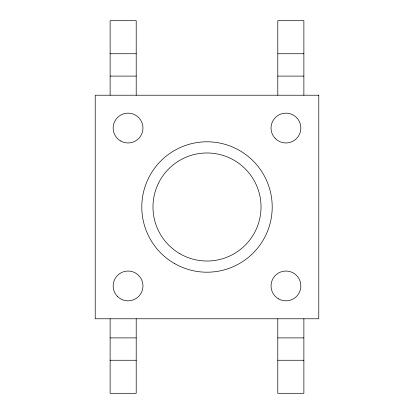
<?xml version="1.0" encoding="UTF-8"?>
<svg xmlns="http://www.w3.org/2000/svg" width="414" height="414" viewBox="0 0 414 414"><rect width="100%" height="100%" fill="white"/><g stroke="black" fill="none" stroke-linecap="round" stroke-linejoin="round"><path stroke-width="0.62" d="M110.124 53.742L136.206 53.742M277.794 53.742L303.876 53.742M110.124 76.098L136.206 76.098M277.794 76.098L303.876 76.098M110.124 337.902L136.206 337.902M277.794 337.902L303.876 337.902M110.124 360.258L136.206 360.258M277.794 360.258L303.876 360.258M303.876 95.22L303.876 20.7L277.794 20.7L277.794 95.22M303.876 318.78L303.876 393.3L277.794 393.3L277.794 318.78M136.206 95.22L136.206 20.7L110.124 20.7L110.124 95.22M136.206 318.78L136.206 393.3L110.124 393.3L110.124 318.78M318.78 95.22L95.22 95.22L95.22 318.78L318.78 318.78L318.78 95.22M174.397 263.47A65.205 65.205 0 0 0 272.205 207A65.205 65.205 0 0 0 174.397 150.53A65.205 65.205 0 0 0 174.397 263.47M275.403 138.597A14.904 14.904 0 0 0 300.341 131.916A14.904 14.904 0 0 0 282.084 113.659A14.904 14.904 0 0 0 275.403 138.597M120.603 140.962A14.904 14.904 0 0 0 142.959 128.055A14.904 14.904 0 0 0 120.603 115.149A14.904 14.904 0 0 0 120.603 140.962M117.519 296.481A14.904 14.904 0 0 0 142.452 289.8A14.904 14.904 0 0 0 124.2 271.548A14.904 14.904 0 0 0 117.519 296.481M278.493 298.851A14.904 14.904 0 0 0 300.849 285.945A14.904 14.904 0 0 0 278.493 273.038A14.904 14.904 0 0 0 278.493 298.851M179.986 253.787A54.027 54.027 0 0 0 261.027 207A54.027 54.027 0 0 0 179.986 160.213A54.027 54.027 0 0 0 179.986 253.787"/></g></svg>
